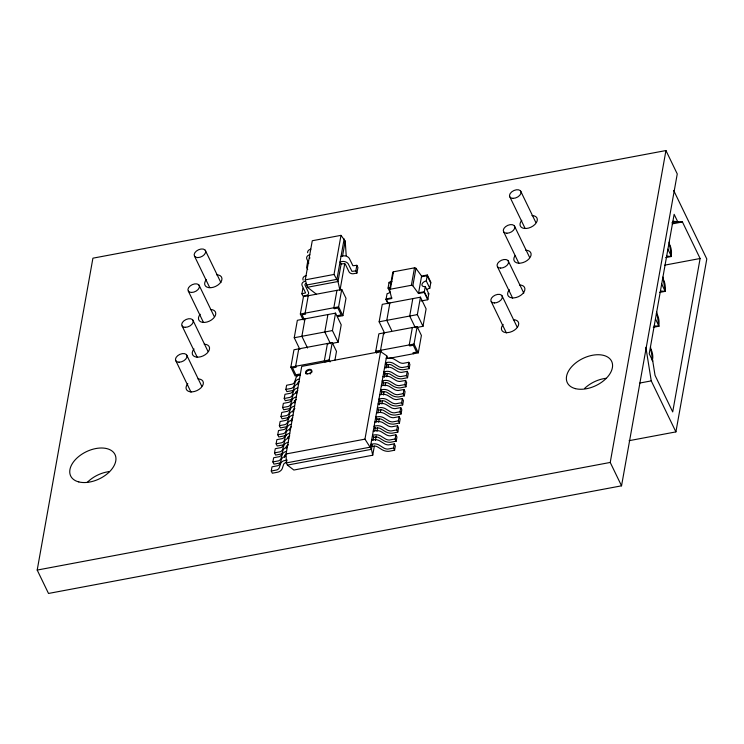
<?xml version="1.0" encoding="UTF-8"?>
<svg xmlns="http://www.w3.org/2000/svg" width="744" height="744" viewBox="0 0 744 744"><rect width="100%" height="100%" fill="white"/><g stroke="black" fill="none" stroke-linecap="round" stroke-linejoin="round"><path stroke-width="1.12" d="M37.2 570.071L92.916 258.177L665.945 150.548L677.254 173.929L621.538 485.823L48.509 593.452L37.2 570.071L610.229 462.443L665.945 150.548M306.268 283.436A2.055 1.488 10.1 0 0 305.068 285.259L308.416 292.206A3.59 2.595 10.1 0 1 306.314 295.387L302.975 296.019L301.915 293.824L302.91 288.244M307.644 261.748L306.649 267.329L307.709 269.523M299.888 349.429L294.243 337.739L297.349 320.301L335.553 313.131L341.208 324.821L338.092 342.249L332.633 343.282M316.172 294.038L307.43 287.268L305.282 279.846L312.275 240.74L341.003 235.346L345.216 241.084L346.202 255.555M285.994 462.675A3.832 2.771 10.1 0 0 283.613 464.442L282.32 468.339A8.891 6.436 10.1 0 1 278.061 472.133L272.332 473.212L271.272 471.017L272.016 466.832L277.651 465.744A5.812 4.204 10.1 0 0 279.986 463.661L281.539 459.113A6.91 5.003 10.1 0 1 285.157 456.407L285.622 456.305M280.693 462.666A8.891 6.436 10.1 0 1 279.679 463.066L273.95 464.144L272.89 461.95L273.643 457.765L279.27 456.677A5.812 4.204 10.1 0 0 281.604 454.593L283.157 450.046A6.91 5.003 10.1 0 1 286.775 447.339L287.24 447.237M282.311 453.598A8.891 6.436 10.1 0 1 281.297 453.998L275.568 455.077L274.508 452.882L275.261 448.706L280.888 447.618A5.812 4.204 10.1 0 0 283.222 445.526L284.775 440.978A6.91 5.003 10.1 0 1 288.393 438.281L288.858 438.179M283.929 444.531A8.891 6.436 10.1 0 1 282.925 444.94L277.187 446.009L276.126 443.824L276.88 439.639L282.506 438.551A5.812 4.204 10.1 0 0 284.84 436.468L286.394 431.911A6.91 5.003 10.1 0 1 290.021 429.214L290.476 429.111M286.022 435.221A8.891 6.436 10.1 0 1 284.543 435.872L278.814 436.951L277.754 434.756L278.498 430.571L284.124 429.483A5.812 4.204 10.1 0 0 286.459 427.4L288.012 422.852A6.91 5.003 10.1 0 1 291.639 420.146L292.094 420.044M287.64 426.163A8.891 6.436 10.1 0 1 286.161 426.805L280.432 427.884L279.372 425.689L280.116 421.504L285.743 420.416A5.812 4.204 10.1 0 0 288.086 418.333L289.63 413.785A6.91 5.003 10.1 0 1 293.257 411.088L293.713 410.986M289.258 417.096A8.891 6.436 10.1 0 1 287.779 417.747L282.05 418.816L280.99 416.631L281.734 412.446L287.361 411.358A5.812 4.204 10.1 0 0 289.704 409.274L291.248 404.717A6.91 5.003 10.1 0 1 294.875 402.02L295.34 401.918M290.411 408.27A8.891 6.436 10.1 0 1 289.397 408.679L283.669 409.758L282.608 407.563L283.352 403.378L288.979 402.29A5.812 4.204 10.1 0 0 291.322 400.207L292.866 395.659A6.91 5.003 10.1 0 1 296.493 392.953L296.958 392.851M292.029 399.212A8.891 6.436 10.1 0 1 291.016 399.612L285.287 400.691L284.227 398.496L284.971 394.311L290.606 393.223A5.812 4.204 10.1 0 0 292.941 391.139L294.494 386.592A6.91 5.003 10.1 0 1 298.112 383.895L298.577 383.792M293.648 390.144A8.891 6.436 10.1 0 1 292.634 390.553L286.905 391.623L285.845 389.438L286.598 385.252L292.225 384.164A5.812 4.204 10.1 0 0 294.559 382.081L296.112 377.524A6.91 5.003 10.1 0 1 299.73 374.827L300.195 374.725M298.744 348.871L295.638 366.271L296.112 367.257L292.522 367.927L295.833 374.781L299.423 374.111L299.897 375.088L295.108 375.99L290.848 367.173L293.964 349.773L332.233 342.584L336.493 351.391L334.94 360.096M303.18 319.92L300.344 314.042L303.45 296.633L341.728 289.444L345.988 298.26L342.882 315.661L338.092 316.563L337.618 315.586L341.208 314.907L337.897 308.053L334.307 308.732L333.833 307.746L336.939 290.346M308.239 295.74L305.124 313.14L305.598 314.117L302.008 314.796L304.38 319.688M304.993 318.869L301.878 336.297L307.532 347.997M374.353 446.121L372.725 455.216L293.861 470.031L287.407 465.102L286.347 462.908L286.087 453.961L301.729 366.392L380.603 351.577L386.703 355.781L387.764 357.976M286.877 459.922L286.347 462.908L370.391 447.125L386.703 355.781M339.971 290.411L337.99 281.52L334.019 274.452L341.003 235.346M327.918 314.563L324.803 331.991L330.457 343.691M344.156 238.889L336.93 279.335L306.37 285.073M341.04 256.317L343.589 255.871A5.134 3.711 10.1 0 1 349.234 258.252L352.916 265.748L356.85 265.31L355.855 270.89L351.959 271.374L348.229 263.822A5.134 3.711 10.1 0 0 342.593 261.451L340.045 261.897L341.105 264.092L337.99 281.52L307.43 287.268M342.491 256.336L345.216 241.084M338.092 342.249L332.438 330.559L335.553 313.131M340.166 289.286L344.788 263.423M330.076 361.947L329.127 359.984L332.233 342.584M342.882 315.661L338.613 306.853L341.728 289.444M341.105 264.092L343.012 263.729A2.055 1.488 10.1 0 1 345.635 264.836L348.992 271.783A3.59 2.595 10.1 0 0 353.567 273.708L356.915 273.085L357.911 267.505L356.85 265.31M384.323 332.503L379.142 321.789L382.258 304.352L420.462 297.182L426.107 308.872L423.001 326.309L417.542 327.332M376.697 353.186L375.757 351.224L378.863 333.824L417.142 326.635L421.402 335.451L418.286 352.851L389.214 358.31M388.024 303.784L386.006 299.609L387.066 293.675A4.101 2.511 -25.8 0 0 389.912 292.355M390.079 292.28L388.061 288.105L389.121 282.171L391.986 281.632M386.006 299.609L391.735 298.53L389.605 290.151L392.711 272.723A1.209 0.874 10.1 0 1 393.474 271.793L414.492 267.84A1.209 0.874 10.1 0 1 415.952 268.352L421.597 276.071L418.481 293.508L424.21 292.429L425.27 286.505A4.101 2.511 -25.8 0 1 421.95 284.431A4.101 2.511 -25.8 0 1 426.266 280.925L427.326 275.001L421.597 276.071M389.605 290.151A1.209 0.874 10.1 0 1 390.368 289.221L393.474 271.793M372.725 455.216L371.451 449.32L364.96 439.146L380.603 351.577M389.893 302.92L386.787 320.357L391.725 330.587M372.26 444.745L371.451 449.32L287.407 465.102M373.079 440.178L373.693 436.756M374.706 431.046L375.32 427.623M376.343 421.913L376.957 418.491M377.971 412.781L378.584 409.349M379.403 404.783L380.221 400.216M381.235 394.506L381.849 391.084M382.872 385.373L383.486 381.951M384.295 377.385L385.113 372.818M385.931 368.252L386.741 363.677M375.367 440.439L376.185 435.891M376.994 431.343L377.608 427.93M378.622 422.239L379.235 418.826M380.454 412.009L380.854 409.73M381.877 404.048L382.481 400.635M383.495 394.952L384.109 391.539M385.122 385.848L385.736 382.435M386.75 376.752L387.354 373.339M390.368 289.221L411.376 285.278L414.492 267.84M418.481 293.508L412.836 285.789L415.952 268.352M412.818 298.614L409.702 316.051L415.357 327.741M412.353 327.527L409.247 344.937L409.721 345.913L413.311 345.244L416.621 352.098L413.032 352.768L413.506 353.753M393.52 448.055L387.866 449.088A5.812 4.204 10.1 0 1 384.071 448.158L378.743 444.893A6.91 5.003 10.1 0 0 373.33 443.889L370.884 444.335L371.944 446.53L373.851 446.168A3.832 2.771 10.1 0 1 377.413 446.828L381.942 449.627A8.891 6.436 10.1 0 0 388.852 451.32L394.58 450.25L393.52 448.055L394.264 443.87L388.61 444.903A5.812 4.204 10.1 0 1 384.815 443.973L379.487 440.708A6.91 5.003 10.1 0 0 374.074 439.704L371.637 440.15M395.138 438.988L389.484 440.02A5.812 4.204 10.1 0 1 385.69 439.09L380.361 435.826A6.91 5.003 10.1 0 0 374.948 434.831L372.502 435.268L373.562 437.463L375.478 437.1A3.832 2.771 10.1 0 1 379.031 437.76L383.56 440.56A8.891 6.436 10.1 0 0 390.47 442.262L396.199 441.183L395.138 438.988L395.882 434.803L390.228 435.835A5.812 4.204 10.1 0 1 386.434 434.905L381.114 431.65A6.91 5.003 10.1 0 0 375.692 430.646L373.256 431.083M396.757 429.93L391.102 430.953A5.812 4.204 10.1 0 1 387.308 430.023L381.979 426.768A6.91 5.003 10.1 0 0 376.566 425.763L374.12 426.2L375.181 428.395L377.096 428.042A3.832 2.771 10.1 0 1 380.649 428.702L385.178 431.501A8.891 6.436 10.1 0 0 392.088 433.194L397.817 432.115L396.757 429.93L397.501 425.745L391.846 426.777A5.812 4.204 10.1 0 1 388.052 425.838L382.732 422.583A6.91 5.003 10.1 0 0 377.32 421.578L374.874 422.025M398.375 420.862L392.72 421.894A5.812 4.204 10.1 0 1 388.926 420.955L383.597 417.7A6.91 5.003 10.1 0 0 378.185 416.696L375.748 417.142L376.799 419.337L378.715 418.974A3.832 2.771 10.1 0 1 382.267 419.635L386.796 422.434A8.891 6.436 10.1 0 0 393.706 424.127L399.435 423.057L398.375 420.862L399.128 416.677L393.474 417.709A5.812 4.204 10.1 0 1 389.67 416.779L384.35 413.515A6.91 5.003 10.1 0 0 378.938 412.511L376.492 412.957M399.993 411.795L394.339 412.827A5.812 4.204 10.1 0 1 390.544 411.897L385.225 408.633A6.91 5.003 10.1 0 0 379.803 407.628L377.366 408.075L378.426 410.269L380.333 409.907A3.832 2.771 10.1 0 1 383.885 410.567L388.414 413.366A8.891 6.436 10.1 0 0 395.324 415.068L401.053 413.99L399.993 411.795L400.746 407.61L395.092 408.642A5.812 4.204 10.1 0 1 391.288 407.712L385.969 404.448A6.91 5.003 10.1 0 0 380.556 403.453L378.11 403.89M401.621 402.727L395.957 403.76A5.812 4.204 10.1 0 1 392.162 402.829L386.843 399.575A6.91 5.003 10.1 0 0 381.43 398.57L378.984 399.007L380.044 401.202L381.951 400.849A3.832 2.771 10.1 0 1 385.513 401.5L390.042 404.299A8.891 6.436 10.1 0 0 396.943 406.001L402.671 404.922L401.621 402.727L402.365 398.552L396.71 399.575A5.812 4.204 10.1 0 1 392.916 398.644L387.587 395.389A6.91 5.003 10.1 0 0 382.174 394.385L379.728 394.832M403.239 393.669L397.584 394.701A5.812 4.204 10.1 0 1 393.781 393.762L388.461 390.507A6.91 5.003 10.1 0 0 383.048 389.503L380.603 389.949L381.663 392.135L383.569 391.781A3.832 2.771 10.1 0 1 387.131 392.441L391.66 395.241A8.891 6.436 10.1 0 0 398.561 396.933L404.299 395.854L403.239 393.669L403.983 389.484L398.328 390.516A5.812 4.204 10.1 0 1 394.534 389.577L389.205 386.322A6.91 5.003 10.1 0 0 383.792 385.318L381.347 385.764M404.857 384.602L399.203 385.634A5.812 4.204 10.1 0 1 395.399 384.704L390.079 381.44A6.91 5.003 10.1 0 0 384.667 380.435L382.221 380.882L383.281 383.076L385.187 382.714A3.832 2.771 10.1 0 1 388.749 383.374L393.278 386.173A8.891 6.436 10.1 0 0 400.188 387.875L405.917 386.796L404.857 384.602L405.601 380.417L399.947 381.449A5.812 4.204 10.1 0 1 396.152 380.519L390.823 377.255A6.91 5.003 10.1 0 0 385.411 376.25L382.965 376.697M406.475 375.534L400.821 376.566A5.812 4.204 10.1 0 1 397.026 375.636L391.697 372.381A6.91 5.003 10.1 0 0 386.285 371.377L383.839 371.814L384.899 374.009L386.806 373.646A3.832 2.771 10.1 0 1 390.368 374.306L394.897 377.106A8.891 6.436 10.1 0 0 401.807 378.808L407.535 377.729L406.475 375.534L407.219 371.349L401.565 372.381A5.812 4.204 10.1 0 1 397.77 371.451L392.441 368.196A6.91 5.003 10.1 0 0 387.029 367.192L384.592 367.629M408.093 366.476L402.439 367.508A5.812 4.204 10.1 0 1 398.644 366.569L393.316 363.314A6.91 5.003 10.1 0 0 387.903 362.309L385.457 362.756L386.517 364.941L388.433 364.588A3.832 2.771 10.1 0 1 391.986 365.248L396.515 368.048A8.891 6.436 10.1 0 0 403.425 369.74L409.154 368.661L408.093 366.476L408.837 362.291L403.183 363.323A5.812 4.204 10.1 0 1 399.389 362.384L394.069 359.129A6.91 5.003 10.1 0 0 388.647 358.124L386.21 358.571M423.001 326.309L417.347 314.61L420.462 297.182M394.58 450.25L395.324 446.065L394.264 443.87M396.199 441.183L396.943 436.998L395.882 434.803M397.817 432.115L398.561 427.93L397.501 425.745M399.435 423.057L400.188 418.872L399.128 416.677M401.053 413.99L401.807 409.805L400.746 407.61M402.671 404.922L403.425 400.737L402.365 398.552M404.299 395.854L405.043 391.679L403.983 389.484M405.917 386.796L406.661 382.611L405.601 380.417M407.535 377.729L408.279 373.544L407.219 371.349M409.154 368.661L409.898 364.486L408.837 362.291M418.286 352.851L414.027 344.035L417.142 326.635M421.002 301.004L427.744 299.739L428.804 293.815L425.27 286.505M426.954 289.556A4.101 2.511 -25.8 0 1 429.8 288.235L430.86 282.311L427.326 275.001M672.892 221.293L682.443 221.963L700.113 258.503L672.706 411.906L655.046 375.367L650.47 346.797M629.108 440.681L675.905 431.892L706.8 258.968L673.683 190.464M294.298 402.941L294.95 400.988A3.832 2.771 10.1 0 1 296.493 399.463M292.68 411.999L293.322 410.056A3.832 2.771 10.1 0 1 294.178 408.921M291.062 421.067L291.704 419.123A3.832 2.771 10.1 0 1 292.773 417.84M289.444 430.134L290.086 428.191A3.832 2.771 10.1 0 1 291.388 426.777M286.198 448.26L286.849 446.316A3.832 2.771 10.1 0 1 288.402 444.791M284.58 457.328L285.231 455.384A3.832 2.771 10.1 0 1 286.784 453.849M310.843 249.194L310.322 249.314A5.134 3.711 10.1 0 0 307.625 252.746M309.848 254.764L309.327 254.894A5.134 3.711 10.1 0 0 306.733 258.819L308.816 263.199M306.109 275.689L305.598 275.81A5.134 3.711 10.1 0 0 303.003 279.735L303.161 280.144M305.114 281.269L304.594 281.39A5.134 3.711 10.1 0 0 301.999 285.315L305.579 292.885L301.915 293.824M299.451 378.91L298.986 379.012A6.91 5.003 10.1 0 0 295.359 381.709L293.815 386.257A5.812 4.204 10.1 0 1 291.471 388.349L285.845 389.438M297.823 387.968L297.368 388.07A6.91 5.003 10.1 0 0 293.741 390.777L292.197 395.324A5.812 4.204 10.1 0 1 289.853 397.408L284.227 398.496M296.205 397.036L295.749 397.138A6.91 5.003 10.1 0 0 292.122 399.844L290.569 404.392A5.812 4.204 10.1 0 1 288.235 406.475L282.608 407.563M294.587 406.103L294.131 406.205A6.91 5.003 10.1 0 0 290.504 408.902L288.951 413.45A5.812 4.204 10.1 0 1 286.617 415.543L280.99 416.631M292.969 415.171L292.504 415.273A6.91 5.003 10.1 0 0 288.886 417.97L287.333 422.518A5.812 4.204 10.1 0 1 284.998 424.601L279.372 425.689M291.35 424.229L290.885 424.331A6.91 5.003 10.1 0 0 287.268 427.037L285.715 431.585A5.812 4.204 10.1 0 1 283.38 433.668L277.754 434.756M289.732 433.296L289.267 433.399A6.91 5.003 10.1 0 0 285.649 436.096L284.096 440.653A5.812 4.204 10.1 0 1 281.762 442.736L276.126 443.824M288.114 442.364L287.649 442.466A6.91 5.003 10.1 0 0 284.022 445.163L282.478 449.711A5.812 4.204 10.1 0 1 280.135 451.794L274.508 452.882M286.496 451.422L286.031 451.524A6.91 5.003 10.1 0 0 282.404 454.231L280.86 458.778A5.812 4.204 10.1 0 1 278.516 460.862L272.89 461.95M305.282 279.846L334.019 274.452M671.962 222.698L677.672 221.628L674.138 214.319L649.224 353.772L652.758 361.082M672.185 223.888L682.443 221.963M389 282.869L390.907 282.515M421.467 276.768L427.196 275.699L430.729 283.008M300.344 314.042L338.613 306.853M391.865 297.833L386.136 298.911L388.154 303.087M418.602 292.811L424.331 291.732L427.865 299.042M665.741 257.563L671.441 256.485L669.154 242.209M664.755 265.143L700.113 258.503M294.243 337.739L332.438 330.559M379.142 321.789L417.347 314.61M659.51 292.42L665.21 291.35L662.923 277.075M290.848 367.173L329.127 359.984M375.757 351.224L414.027 344.035M328.402 361.184L324.812 361.863L324.338 360.887L327.453 343.477L327.927 344.453M377.422 351.977L381.012 351.308L380.537 350.331L383.644 332.921L384.118 333.907M653.279 327.286L658.979 326.216L656.692 311.941M639.831 383.03L651.251 380.891L675.905 431.892M286.087 453.961L364.96 439.146M286.84 460.118L284.413 460.592A6.91 5.003 10.1 0 0 280.786 463.289L279.242 467.846A5.812 4.204 10.1 0 1 276.898 469.929L271.272 471.017M666.661 256.15L671.441 256.485L667.907 249.184M660.43 291.016L665.21 291.35L661.676 284.05M654.209 325.881L658.979 326.216L655.455 318.906M520.614 191.013L535.754 222.335M509.947 197.067L525.087 228.38M514.383 225.878L529.523 257.201M503.716 231.933L518.856 263.246M610.229 462.443L621.538 485.823M508.161 260.744L523.804 293.108M497.485 266.789L512.625 298.112M501.93 295.61L517.071 326.932M491.254 301.655L506.394 332.977M426.266 280.925L429.8 288.235M424.21 292.429L427.744 299.739M355.855 270.89L356.915 273.085M205.26 250.244L220.903 282.608M194.584 256.299L209.724 287.612M199.029 285.11L214.17 316.433M188.353 291.164L203.493 322.478M192.798 319.976L207.939 351.298M182.131 326.021L197.272 357.343M186.577 354.842L201.717 386.164M175.9 360.887L191.041 392.209M392.711 272.723L392.906 273.467M645.876 347.327L651.251 380.891M388.173 364.43L388.377 367.657M513.369 319.697A9.235 5.645 -25.8 0 1 517.75 326.811A9.235 5.645 -25.8 0 1 505.409 332.549A9.235 5.645 -25.8 0 1 503.176 324.44M519.563 284.989A9.235 5.645 -25.8 0 1 523.953 292.094A9.235 5.645 -25.8 0 1 511.612 297.842A9.235 5.645 -25.8 0 1 509.38 289.732M525.766 250.263A9.235 5.645 -25.8 0 1 530.323 257.099A9.235 5.645 -25.8 0 1 518.456 263.19A9.235 5.645 -25.8 0 1 514.96 255.824M531.969 215.555A9.235 5.645 -25.8 0 1 536.359 222.661A9.235 5.645 -25.8 0 1 524.018 228.408A9.235 5.645 -25.8 0 1 521.776 220.298M216.616 274.787A9.235 5.645 -25.8 0 1 220.996 281.892A9.235 5.645 -25.8 0 1 208.655 287.63A9.235 5.645 -25.8 0 1 206.423 279.521M210.413 309.495A9.235 5.645 -25.8 0 1 214.802 316.609A9.235 5.645 -25.8 0 1 202.461 322.347A9.235 5.645 -25.8 0 1 200.22 314.238M204.209 344.221A9.235 5.645 -25.8 0 1 208.599 351.326A9.235 5.645 -25.8 0 1 196.258 357.074A9.235 5.645 -25.8 0 1 194.017 348.964M198.006 378.928A9.235 5.645 -25.8 0 1 202.396 386.043A9.235 5.645 -25.8 0 1 190.055 391.781A9.235 5.645 -25.8 0 1 187.814 383.672M87.169 482.493A24.617 15.057 -25.8 0 1 109.461 471.575M584.57 388.452A24.617 15.057 -25.8 0 1 606.09 378.296M669.414 244.441A6.157 1.972 79.4 0 1 671.376 250.551A6.157 1.972 79.4 0 1 670.707 255.508M650.73 349.038A6.157 1.972 79.4 0 1 652.693 355.148A6.157 1.972 79.4 0 1 652.023 360.105M656.375 313.531A6.157 1.972 79.4 0 1 658.812 319.492A6.157 1.972 79.4 0 1 658.245 325.24M662.597 278.665A6.157 1.972 79.4 0 1 664.894 283.836A6.157 1.972 79.4 0 1 664.866 289.807M309.718 258.568A2.055 1.488 10.1 0 1 309.857 257.629M306.147 373.953A3.246 1.981 -25.8 0 1 308.955 370.252A3.246 1.981 -25.8 0 1 311.764 372.381M310.815 373.516A3.246 1.981 -25.8 0 1 310.127 373.99M287.919 436.961A8.891 6.436 10.1 0 1 287.565 437.779M288.467 437.249A3.832 2.771 10.1 0 1 289.769 435.835M286.301 446.028A8.891 6.436 10.1 0 1 286.142 446.437M294.392 408.772A3.832 2.771 10.1 0 1 294.875 408.53M294.401 400.7A8.891 6.436 10.1 0 1 294.243 401.118M284.682 455.086A8.891 6.436 10.1 0 1 284.524 455.505M298.186 382.862A3.832 2.771 10.1 0 1 299.488 381.449M297.479 382.993A8.891 6.436 10.1 0 1 297.274 383.393M296.019 391.632A8.891 6.436 10.1 0 1 295.656 392.46M296.568 391.93A3.832 2.771 10.1 0 1 297.87 390.516M428.804 293.815A4.101 2.511 -25.8 0 1 427.828 293.899M388.061 288.105A4.101 2.511 -25.8 0 1 389.903 288.114M411.376 285.278A1.209 0.874 10.1 0 1 412.836 285.789M78.79 481.917A24.617 15.057 -25.8 0 0 115.766 460.973A24.617 15.057 -25.8 0 0 83.97 452.938A24.617 15.057 -25.8 0 0 78.79 481.917M575.419 388.638A24.617 15.057 -25.8 0 0 612.386 367.694A24.617 15.057 -25.8 0 0 580.599 359.659A24.617 15.057 -25.8 0 0 575.419 388.638M179.034 362.189A6.157 3.767 -25.8 0 0 186.967 355.744A6.157 3.767 -25.8 0 0 177.714 355.669A6.157 3.767 -25.8 0 0 179.034 362.189M197.718 257.591A6.157 3.767 -25.8 0 0 205.651 251.147A6.157 3.767 -25.8 0 0 196.397 251.072A6.157 3.767 -25.8 0 0 197.718 257.591M191.487 292.457A6.157 3.767 -25.8 0 0 199.42 286.012A6.157 3.767 -25.8 0 0 190.166 285.938A6.157 3.767 -25.8 0 0 191.487 292.457M185.256 327.323A6.157 3.767 -25.8 0 0 193.189 320.878A6.157 3.767 -25.8 0 0 183.945 320.803A6.157 3.767 -25.8 0 0 185.256 327.323M513.072 198.36A6.157 3.767 -25.8 0 0 521.005 191.915A6.157 3.767 -25.8 0 0 511.751 191.84A6.157 3.767 -25.8 0 0 513.072 198.36M494.388 302.957A6.157 3.767 -25.8 0 0 502.321 296.512A6.157 3.767 -25.8 0 0 493.067 296.438A6.157 3.767 -25.8 0 0 494.388 302.957M500.619 268.091A6.157 3.767 -25.8 0 0 508.552 261.646A6.157 3.767 -25.8 0 0 499.298 261.572A6.157 3.767 -25.8 0 0 500.619 268.091M506.85 233.225A6.157 3.767 -25.8 0 0 514.783 226.781A6.157 3.767 -25.8 0 0 505.529 226.706A6.157 3.767 -25.8 0 0 506.85 233.225M307.421 373.86A3.246 1.981 -25.8 0 0 311.597 370.466A3.246 1.981 -25.8 0 0 306.723 370.428A3.246 1.981 -25.8 0 0 307.421 373.86"/></g></svg>
